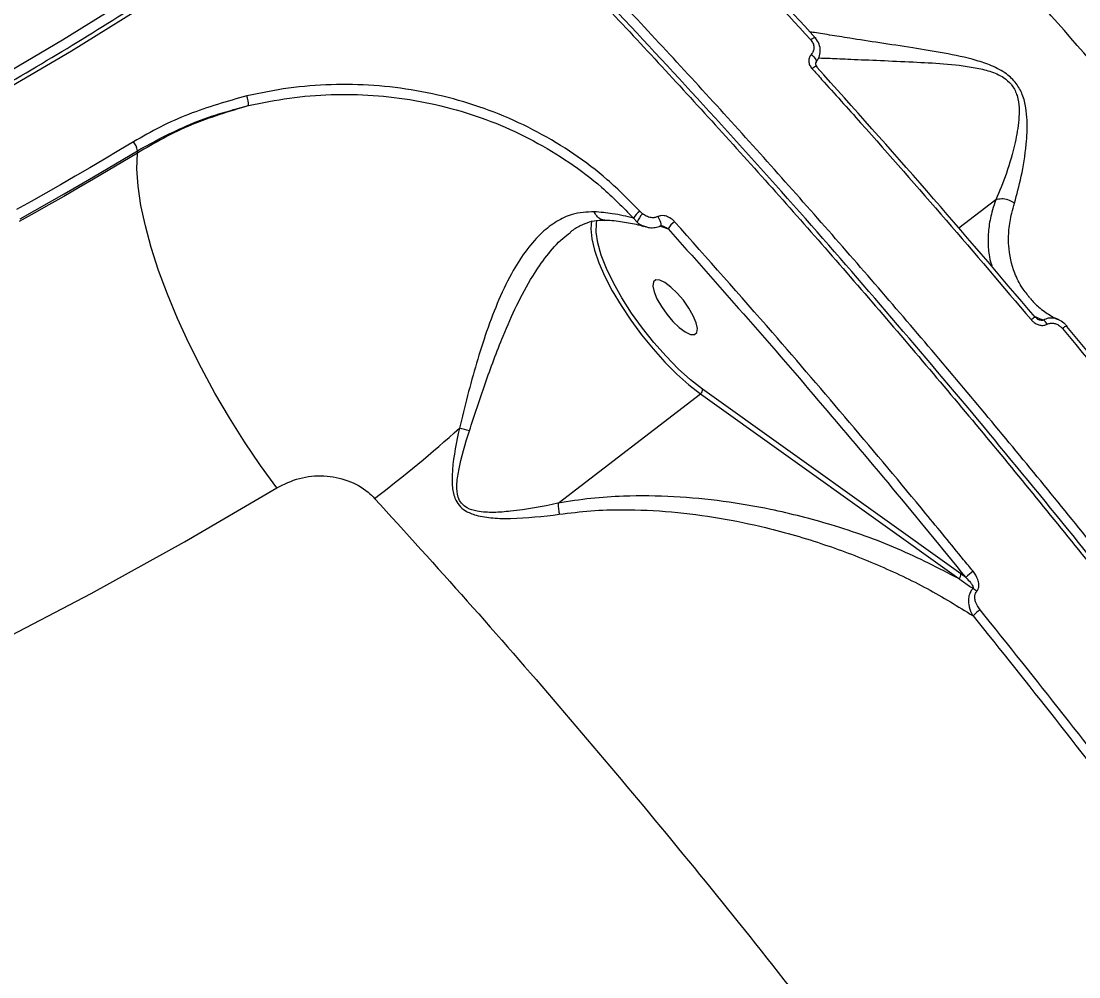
# Model space of a CAD drawing. Header units: millimetres. Extents: x -4335 to 4318, y -3792 to 3101.
# Drawn here: x 1968.5 to 2109.9, y 21.6 to 149.4 of the extents above; entities that cross this region are included whole.
import ezdxf

# ---------------------------------------------------------------- set-up
doc = ezdxf.new("R2010")
doc.units = ezdxf.units.MM
doc.layers.add('DIKOM_ОБЪЕКТ', color=7, linetype='Continuous')
doc.layers.add('DIKOM_РАЗМЕР_ОБЪЕКТА', color=7, linetype='Continuous')
doc.styles.add('style1', font='arial.ttf', dxfattribs={"width": 0.8})
doc.dimstyles.new('1-50', dxfattribs={"dimtxt": 300, "dimasz": 200, "dimexe": 100, "dimexo": 0, "dimgap": 100, "dimtad": 1, "dimtxsty": 'style1', "dimcen": 200, "dimclrd": 7, "dimclre": 7, "dimclrt": 7, "dimadec": 1, "dimazin": 2, "dimtfac": 1, "dimtmove": 0, "dimatfit": 2, "dimfxl": 0, "dimlwd": 25, "dimlwe": 18, "dimarcsym": 0})

# ---------------------------------------------------------------- blocks, each defined once
blk = doc.blocks.new('*D2')
at = {"layer": 'Defpoints', "color": 0, "transparency": 16777216}
for p in [(2711.72, 601.17), (-2007.01, 181.47), (-2007.01, -2298.93)]:
    blk.add_point(p, dxfattribs=at)
at = {"layer": 'DIKOM_РАЗМЕР_ОБЪЕКТА', "color": 7, "lineweight": 18, "transparency": 16777216}
for p, q in [((2711.72, 601.17), (2711.72, -2398.93)), ((-2007.01, 181.47), (-2007.01, -2398.93))]:
    blk.add_line(p, q, dxfattribs=at)
at = {"layer": 'DIKOM_РАЗМЕР_ОБЪЕКТА', "color": 7, "lineweight": 25, "transparency": 16777216}
blk.add_line((2511.72, -2298.93), (-1807.01, -2298.93), dxfattribs=at)
at = {"layer": 'DIKOM_РАЗМЕР_ОБЪЕКТА', "color": 7, "transparency": 16777216}
for points in [[(-1807.01, -2265.6), (-1807.01, -2332.27), (-2007.01, -2298.93)], [(2511.72, -2265.6), (2511.72, -2332.27), (2711.72, -2298.93)]]:
    blk.add_solid(points, dxfattribs=at)
at = {"layer": 'DIKOM_РАЗМЕР_ОБЪЕКТА', "color": 7, "transparency": 16777216, "insert": (-22.56, -2045.76), "char_height": 300, "attachment_point": 5, "style": 'style1'}
blk.add_mtext('4750', dxfattribs=at)

msp = doc.modelspace()

# ---------------------------------------------------------------- linework, layer by layer
at = {"layer": 'DIKOM_ОБЪЕКТ', "color": 7, "linetype": 'Continuous', "lineweight": 15}
for p, q in [((1984.067, 132.076), (1984.066, 131.752)), ((2098.778, 125.514), (2093.831, 121.716)), ((2050.358, 123.058), (2050.843, 122.527)), ((2051.573, 123.644), (2051.202, 123.986)), ((2045.414, 122.364), (2045.486, 122.704)), ((2052.042, 121.876), (2051.737, 121.974)), ((2053.973, 121.999), (2053.958, 121.989)), ((2053.994, 122.001), (2054.997, 121.622)), ((2040.289, 84.959), (2059.309, 99.563)), ((2059.309, 99.563), (2093.837, 74.857)), ((2094.096, 75.489), (2059.568, 100.194)), ((2094.785, 74.995), (2094.096, 75.489))]:
    msp.add_line(p, q, dxfattribs=at)
at = {"layer": 'DIKOM_ОБЪЕКТ', "color": 7, "linetype": 'Continuous', "lineweight": 15, "flags": 128}
for points in [[(2020.294, 178.421), (2009.042, 170.051), (1997.58, 161.994), (1985.917, 154.256), (1974.06, 146.843), (1962.017, 139.759), (1949.795, 133.008), (1937.403, 126.596), (1924.85, 120.526), (1912.142, 114.803), (1899.289, 109.429), (1886.298, 104.41), (1873.179, 99.747), (1859.94, 95.444), (1846.59, 91.504), (1833.137, 87.929), (1819.59, 84.722), (1805.958, 81.885), (1792.25, 79.42), (1778.475, 77.328), (1764.643, 75.611), (1750.761, 74.269)], [(1751.272, 72.64), (1765.196, 73.985), (1779.07, 75.708), (1792.887, 77.806), (1806.636, 80.279), (1820.309, 83.125), (1833.896, 86.341), (1847.39, 89.927), (1860.781, 93.878), (1874.06, 98.194), (1887.219, 102.871), (1900.248, 107.906), (1913.14, 113.296), (1925.886, 119.036), (1938.478, 125.124), (1950.907, 131.556), (1963.165, 138.327), (1975.245, 145.433), (1987.137, 152.868), (1998.836, 160.629), (2010.332, 168.71), (2021.618, 177.106)], [(2074.042, 146.913), (2074.181, 147.013), (2074.31, 147.097), (2074.428, 147.16), (2074.528, 147.201), (2074.608, 147.219), (2074.666, 147.212), (2074.698, 147.182), (2074.704, 147.128)], [(2074.126, 144.958), (2074.307, 144.796), (2074.47, 144.622), (2074.608, 144.444), (2074.712, 144.274), (2074.776, 144.121), (2074.795, 143.995), (2074.77, 143.903), (2074.756, 143.886)], [(2074.206, 143.062), (2074.35, 143.167), (2074.485, 143.253), (2074.606, 143.318), (2074.707, 143.357), (2074.786, 143.371), (2074.838, 143.358), (2074.848, 143.349)], [(2074.848, 143.349), (2074.862, 143.319), (2074.857, 143.255)], [(1983.545, 133.268), (1981.607, 132.104), (1979.663, 130.949), (1977.715, 129.802), (1975.763, 128.664), (1973.806, 127.534), (1971.844, 126.413), (1969.878, 125.3), (1967.907, 124.196)], [(1984.066, 131.752), (1982.11, 130.577), (1980.148, 129.412), (1978.183, 128.254), (1976.212, 127.106), (1974.237, 125.966), (1972.257, 124.834), (1970.273, 123.711), (1968.283, 122.597)], [(1968.394, 122.984), (1970.369, 124.091), (1972.34, 125.206), (1974.306, 126.33), (1976.268, 127.462), (1978.225, 128.603), (1980.177, 129.752), (1982.124, 130.91), (1984.067, 132.076)], [(2002.696, 86.998), (2000.516, 90.008), (1998.4, 93.141), (1996.369, 96.369), (1994.441, 99.663), (1992.632, 102.993), (1990.96, 106.327), (1989.44, 109.637), (1988.085, 112.89), (1986.909, 116.059), (1985.921, 119.114), (1985.132, 122.026), (1984.547, 124.771), (1984.172, 127.322), (1984.011, 129.656), (1984.066, 131.752)], [(2053.608, 123.258), (2053.749, 123.015), (2053.869, 122.76), (2053.959, 122.514), (2054.012, 122.298), (2054.023, 122.128), (2053.992, 122.019), (2053.973, 121.999)], [(2044.768, 122.713), (2044.762, 122.688), (2044.654, 121.611), (2044.782, 120.301), (2045.144, 118.786), (2045.731, 117.099), (2046.532, 115.277), (2047.529, 113.358), (2048.699, 111.385), (2050.018, 109.401), (2051.457, 107.447), (2052.985, 105.568), (2054.569, 103.804), (2056.174, 102.192), (2057.765, 100.768), (2059.309, 99.563)], [(2059.568, 100.194), (2057.987, 101.435), (2056.356, 102.909), (2054.714, 104.583), (2053.102, 106.415), (2051.558, 108.361), (2050.12, 110.374), (2048.822, 112.405), (2047.695, 114.406), (2046.768, 116.328), (2046.062, 118.125), (2045.594, 119.753), (2045.375, 121.173), (2045.412, 122.351), (2045.414, 122.364)], [(2058.5, 107.487), (2058.816, 107.754), (2058.897, 108.296), (2058.738, 109.068), (2058.352, 110.007), (2057.769, 111.039), (2057.037, 112.079), (2056.215, 113.042), (2055.369, 113.851), (2054.57, 114.441), (2053.88, 114.763), (2053.356, 114.792), (2053.04, 114.525), (2052.959, 113.983), (2053.118, 113.211), (2053.504, 112.271), (2054.087, 111.24), (2054.82, 110.2), (2055.641, 109.237), (2056.487, 108.427), (2057.286, 107.838), (2057.976, 107.515), (2058.5, 107.487)], [(2103.49, 109.49), (2103.633, 109.597), (2103.764, 109.687), (2103.878, 109.759), (2103.97, 109.808), (2104.038, 109.834), (2104.078, 109.835), (2104.085, 109.829)], [(2104.085, 109.829), (2104.089, 109.81), (2104.07, 109.762)], [(2108.297, 108.628), (2108.301, 108.618), (2108.291, 108.581)], [(1817.721, 15.52), (1831.644, 18.437), (1845.487, 21.7), (1859.243, 25.308), (1872.905, 29.257), (1886.464, 33.546), (1899.914, 38.173), (1913.247, 43.135), (1926.456, 48.429), (1939.533, 54.053), (1952.471, 60.002), (1965.263, 66.276), (1977.903, 72.868), (1990.383, 79.777), (2002.696, 86.998)]]:
    msp.add_lwpolyline(points, dxfattribs=at)
at = {"layer": 'DIKOM_ОБЪЕКТ', "color": 7, "linetype": 'Continuous', "lineweight": 15}
for centre, radius, start, end in [((1995.083, 138.097), 3.847, 0.05444, 19.95806), ((1981.969, 131.867), 2.109, 5.70086, 41.64101), ((2052.929, 121.568), 2.971, 125.53474, 149.90964), ((2054.218, 121.12), 3.656, 136.33092, 157.36652), ((2052.195, 123.622), 1.739, 219.01471, 253.57788), ((2057.444, 120.275), 2.793, 124.49365, 151.17057), ((2104.231, 108.079), 1.626, 29.23732, 56.04809), ((2108.502, 107.599), 1.049, 101.24419, 139.23449), ((2058.948, 100.08), 0.631, 304.9015, 10.40827), ((1912.319, 222.078), 171.261, 307.15899, 312.08081), ((2022.571, 75.303), 20.178, 73.1067, 77.04387), ((2093.476, 75.375), 0.631, 304.90144, 10.40833), ((2100.046, 69.978), 7.27, 126.2965, 136.35658), ((2094.551, 71.436), 2.415, 45.84902, 60.68717), ((2102.143, 63.39), 9.125, 126.73199, 134.55142)]:
    msp.add_arc(centre, radius, start, end, dxfattribs=at)
for points, knots in [([(2295.347, -332.233), (2295.84, -330.516), (2297.179, -325.857), (2298.649, -317.454), (2299.526, -306.808), (2299.521, -295.251), (2298.653, -282.855), (2296.918, -269.671), (2294.317, -255.736), (2290.835, -241.057), (2286.497, -225.674), (2281.321, -209.64), (2275.336, -193.031), (2268.566, -175.924), (2261.027, -158.367), (2252.714, -140.381), (2243.658, -122.005), (2233.893, -103.299), (2223.466, -84.35), (2212.424, -65.248), (2200.939, -46.284), (2189.045, -27.496), (2176.794, -8.913), (2164.075, 9.647), (2150.944, 28.105), (2137.457, 46.379), (2123.474, 64.646), (2108.996, 82.863), (2094.04, 100.99), (2078.836, 118.746), (2063.454, 136.051), (2047.965, 152.823), (2032.419, 169.004), (2016.839, 184.554), (2001.252, 199.462), (1985.706, 213.686), (1970.273, 227.164), (1955.031, 239.815), (1940.976, 250.897), (1932.121, 257.422), (1928.168, 260.334)], [0, 0, 0, 0, 0.0156522, 0.0424894, 0.0694113, 0.0963764, 0.1233415, 0.1502633, 0.1771006, 0.203938, 0.23086, 0.257825, 0.2847901, 0.311712, 0.3385494, 0.3653868, 0.3923086, 0.4192737, 0.4462386, 0.4731606, 0.499998, 0.5258462, 0.55177, 0.5777322, 0.6036945, 0.6296183, 0.6554665, 0.6823039, 0.7092259, 0.736191, 0.7631561, 0.7900781, 0.8169154, 0.8437529, 0.8706749, 0.89764, 0.9246051, 0.9515272, 0.9783645, 1, 1, 1, 1]), ([(2314.878, -245.91), (2314.868, -242.41), (2314.848, -235.399), (2313.803, -223.881), (2312.03, -211.679), (2309.465, -198.775), (2306.139, -185.249), (2302.049, -171.131), (2297.19, -156.435), (2291.584, -141.197), (2285.256, -125.468), (2278.236, -109.323), (2270.558, -92.835), (2262.237, -76.05), (2253.274, -58.989), (2243.697, -41.686), (2233.543, -24.199), (2222.863, -6.61), (2211.704, 10.999), (2200.091, 28.585), (2188.035, 46.115), (2175.565, 63.564), (2162.73, 80.87), (2149.59, 97.952), (2136.207, 114.733), (2122.61, 131.17), (2108.817, 147.229), (2094.857, 162.891), (2080.784, 178.099), (2066.665, 192.783), (2052.566, 206.881), (2039.574, 219.328), (2027.698, 230.294), (2020.536, 236.617), (2016.955, 239.778)], [0, 0, 0, 0, 0.0315564, 0.0632126, 0.0949195, 0.1266263, 0.1582827, 0.1898394, 0.2213972, 0.2530542, 0.2847621, 0.3164698, 0.3481272, 0.3796851, 0.4112651, 0.4429442, 0.4746741, 0.5064041, 0.5380836, 0.5696638, 0.6012951, 0.6330254, 0.6648064, 0.6965876, 0.7283184, 0.7599501, 0.7916593, 0.8234677, 0.8553269, 0.8871862, 0.9189953, 0.950705, 0.9753526, 1, 1, 1, 1]), ([(2027.127, 195.56), (2031.034, 191.719), (2038.848, 184.036), (2050.591, 172.02), (2062.338, 159.683), (2070.141, 151.17), (2074.042, 146.913)], [0, 0, 0, 0, 0.2490998, 0.4981996, 0.7490998, 1, 1, 1, 1]), ([(2074.704, 147.128), (2070.839, 151.346), (2063.11, 159.781), (2051.418, 172.066), (2039.673, 184.09), (2031.82, 191.813), (2027.894, 195.675)], [0, 0, 0, 0, 0.2491012, 0.4982003, 0.7491011, 1, 1, 1, 1]), ([(1750.955, 73.061), (1753.179, 73.254), (1759.633, 73.815), (1770.29, 74.983), (1782.905, 76.666), (1795.47, 78.666), (1807.977, 80.974), (1820.421, 83.593), (1832.793, 86.518), (1845.088, 89.751), (1857.298, 93.287), (1869.417, 97.126), (1881.439, 101.266), (1893.357, 105.703), (1905.163, 110.437), (1916.853, 115.463), (1928.419, 120.78), (1939.856, 126.385), (1951.157, 132.274), (1962.315, 138.444), (1973.325, 144.892), (1984.182, 151.615), (1994.878, 158.607), (2005.406, 165.87), (2014.098, 172.17), (2019.254, 176.083), (2021.008, 177.414)], [0, 0, 0, 0, 0.0228184, 0.0662181, 0.1096179, 0.1530183, 0.1964189, 0.2398195, 0.28322, 0.3266208, 0.3700211, 0.413422, 0.4568226, 0.5002232, 0.5436238, 0.5870243, 0.6304247, 0.6738252, 0.7172253, 0.7606257, 0.8040259, 0.847426, 0.890826, 0.9342257, 0.9776253, 1, 1, 1, 1]), ([(2021.618, 177.106), (2024.643, 174.076), (2032.79, 165.913), (2046.045, 152.112), (2061.317, 135.614), (2076.611, 118.445), (2091.873, 100.648), (2107.049, 82.269), (2121.805, 63.711), (2136.1, 45.044), (2149.903, 26.335), (2163.441, 7.281), (2176.653, -12.067), (2189.484, -31.646), (2201.652, -51.026), (2213.131, -70.144), (2223.91, -88.947), (2234.165, -107.74), (2243.836, -126.457), (2252.876, -145.028), (2261.084, -163.046), (2268.453, -180.46), (2274.992, -197.238), (2280.808, -213.651), (2285.849, -229.627), (2290.077, -245.096), (2293.4, -259.72), (2295.828, -273.467), (2297.39, -286.327), (2298.112, -298.51), (2297.954, -309.944), (2296.893, -320.565), (2295.046, -329.75), (2292.524, -337.576), (2290.124, -343.228), (2288.282, -346.134), (2287.675, -347.092)], [0, 0, 0, 0, 0.0177775, 0.0478939, 0.0780336, 0.10815, 0.1391411, 0.1701576, 0.2011488, 0.2312651, 0.2614047, 0.2915211, 0.3225123, 0.3535287, 0.38452, 0.4146364, 0.4447758, 0.4748923, 0.5058834, 0.5368999, 0.567891, 0.5980074, 0.628147, 0.6582634, 0.6892545, 0.720271, 0.7512621, 0.7813784, 0.811518, 0.8416345, 0.8726254, 0.9036418, 0.934633, 0.9608449, 0.9870873, 1, 1, 1, 1]), ([(2151.371, 25.241), (2151.272, 25.382), (2146.595, 31.984), (2136.952, 44.9), (2123.445, 62.614), (2110.617, 78.795), (2098.614, 93.502), (2086.45, 107.961), (2074.012, 122.304), (2061.316, 136.494), (2048.381, 150.482), (2035.387, 164.113), (2026.705, 172.837), (2022.366, 177.197)], [0, 0, 0, 0, 0.0025549, 0.120114, 0.2375771, 0.3311869, 0.424893, 0.5185996, 0.6122089, 0.7091032, 0.8061047, 0.9031059, 1, 1, 1, 1]), ([(2101.276, 125.067), (2101.592, 126.217), (2102.231, 128.545), (2102.85, 132.389), (2103.03, 135.567), (2102.841, 137.826), (2102.429, 139.523), (2101.577, 141.123), (2100.138, 142.503), (2098.246, 143.481), (2095.418, 144.42), (2091.826, 145.157), (2087.481, 145.862), (2083.201, 146.503), (2079.458, 147.083), (2076.495, 147.556), (2074.722, 147.85), (2074.082, 147.925), (2073.955, 147.94)], [0, 0, 0, 0, 0.100821, 0.2039451, 0.2727612, 0.3076672, 0.3433986, 0.375025, 0.4069663, 0.4467867, 0.4850364, 0.5655993, 0.6480125, 0.7394928, 0.8328262, 0.9061122, 0.9812225, 1, 1, 1, 1]), ([(2074.701, 143.851), (2074.872, 144.073), (2075.225, 144.533), (2075.38, 145.424), (2075.235, 146.35), (2074.88, 146.869), (2074.704, 147.128)], [0, 0, 0, 0, 0.2379892, 0.4906762, 0.7462832, 1, 1, 1, 1]), ([(2074.042, 146.913), (2074.158, 146.759), (2074.388, 146.451), (2074.502, 145.903), (2074.433, 145.37), (2074.226, 145.092), (2074.126, 144.958)], [0, 0, 0, 0, 0.2583513, 0.5167528, 0.767789, 1, 1, 1, 1]), ([(2074.126, 144.958), (2074.029, 144.827), (2073.828, 144.558), (2073.759, 144.043), (2073.869, 143.511), (2074.094, 143.212), (2074.206, 143.062)], [0, 0, 0, 0, 0.2338471, 0.4824985, 0.7413362, 1, 1, 1, 1]), ([(2075.108, 144.477), (2075.596, 144.464), (2076.814, 144.43), (2079.589, 144.297), (2083.294, 144.148), (2087.51, 143.948), (2091.766, 143.751), (2095.248, 143.372), (2097.98, 142.755), (2099.679, 142.048), (2100.607, 141.241), (2101.237, 140.43), (2101.727, 139.356), (2101.94, 137.796), (2101.85, 135.67), (2101.297, 132.644), (2100.232, 128.975), (2099.265, 126.594), (2098.788, 125.521), (2098.788, 125.52)], [0, 0, 0, 0, 0.0527195, 0.131723, 0.2305878, 0.3295319, 0.4156158, 0.5014548, 0.5402824, 0.5790949, 0.6045122, 0.6091868, 0.6392743, 0.67471, 0.710385, 0.782424, 0.8911601, 0.9998911, 1, 1, 1, 1]), ([(2074.206, 143.062), (2074.641, 142.58), (2076.817, 140.173), (2082.818, 133.471), (2092.18, 122.825), (2099.718, 113.938), (2103.49, 109.49)], [0, 0, 0, 0, 0.0441423, 0.2207141, 0.6100119, 1, 1, 1, 1]), ([(2074.76, 143.884), (2074.742, 143.863), (2074.691, 143.804), (2074.681, 143.685), (2074.726, 143.5), (2074.816, 143.395), (2074.854, 143.352)], [0, 0, 0, 0, 0.1910855, 0.525744, 0.8030181, 1, 1, 1, 1]), ([(2104.07, 109.762), (2099.249, 115.441), (2089.594, 126.815), (2079.774, 137.77), (2074.857, 143.255)], [0, 0, 0, 0, 0.4992722, 1, 1, 1, 1]), ([(2051.202, 123.986), (2049.792, 125.428), (2047.08, 128.201), (2042.448, 131.698), (2037.604, 134.639), (2032.435, 137.053), (2027.008, 138.902), (2021.399, 140.182), (2015.687, 140.888), (2009.948, 140.985), (2004.241, 140.551), (2000.544, 139.79), (1998.699, 139.41)], [0, 0, 0, 0, 0.1070827, 0.2059726, 0.3051828, 0.4040773, 0.5033357, 0.6029166, 0.7021795, 0.8013466, 0.9008327, 1, 1, 1, 1]), ([(1998.699, 139.41), (1996.063, 138.665), (1992.07, 137.537), (1987.095, 135.29), (1984.728, 133.942), (1983.545, 133.268)], [0, 0, 0, 0, 0.4927673, 0.7463832, 1, 1, 1, 1]), ([(1998.93, 138.1), (2000.738, 138.474), (2004.361, 139.224), (2009.955, 139.656), (2015.579, 139.568), (2021.176, 138.884), (2026.67, 137.636), (2031.986, 135.833), (2037.048, 133.475), (2041.79, 130.6), (2046.325, 127.181), (2048.978, 124.468), (2050.358, 123.058)], [0, 0, 0, 0, 0.0992795, 0.1988748, 0.2981543, 0.3974227, 0.4970075, 0.5962731, 0.6950893, 0.7942224, 0.893033, 1, 1, 1, 1]), ([(1998.93, 138.1), (1996.344, 137.32), (1992.428, 136.137), (1987.549, 133.824), (1985.227, 132.443), (1984.066, 131.752)], [0, 0, 0, 0, 0.4927778, 0.7463886, 1, 1, 1, 1]), ([(1984.067, 132.076), (1986.359, 133.321), (1989.83, 135.207), (1994.917, 137.047), (1997.592, 137.749), (1998.93, 138.1)], [0, 0, 0, 0, 0.4928109, 0.7464025, 1, 1, 1, 1]), ([(2098.778, 125.514), (2098.624, 125.058), (2098.212, 123.837), (2097.826, 121.943), (2097.693, 119.857), (2097.835, 118.03), (2098.158, 116.963), (2098.298, 116.501)], [0, 0, 0, 0, 0.1352626, 0.3622083, 0.5891843, 0.8224861, 1, 1, 1, 1]), ([(2098.788, 125.52), (2098.787, 125.52), (2098.784, 125.519), (2098.781, 125.517), (2098.779, 125.515), (2098.778, 125.514)], [0, 0, 0, 0, 0.2952915, 0.699113, 1, 1, 1, 1]), ([(2101.276, 125.067), (2101.235, 125.095), (2100.971, 125.278), (2100.409, 125.532), (2099.569, 125.677), (2099.048, 125.573), (2098.788, 125.52)], [0, 0, 0, 0, 0.0562472, 0.3685614, 0.68427, 1, 1, 1, 1]), ([(2103.347, 112.41), (2102.995, 112.836), (2102.158, 113.847), (2101.05, 116.115), (2100.446, 118.735), (2100.494, 121.496), (2100.789, 123.399), (2101.145, 124.619), (2101.276, 125.067)], [0, 0, 0, 0, 0.1309971, 0.3112697, 0.6075692, 0.7596498, 0.9117161, 1, 1, 1, 1]), ([(2045.112, 123.91), (2044.115, 123.865), (2042.366, 123.787), (2040.067, 122.673), (2038.025, 121.125), (2036.08, 118.92), (2034.135, 115.918), (2032.34, 112.227), (2030.739, 108.023), (2029.369, 103.685), (2028.168, 99.332), (2027.452, 96.421), (2027.095, 94.968)], [0, 0, 0, 0, 0.1044923, 0.1833856, 0.2623406, 0.3558386, 0.4494202, 0.5631942, 0.6770804, 0.7845061, 0.892406, 1, 1, 1, 1]), ([(2050.358, 123.058), (2049.443, 123.281), (2047.817, 123.679), (2045.936, 123.84), (2045.112, 123.91)], [0, 0, 0, 0, 0.5623984, 1, 1, 1, 1]), ([(2046.554, 122.774), (2046.355, 122.807), (2045.953, 122.874), (2045.48, 123.281), (2045.224, 123.667), (2045.129, 123.873), (2045.112, 123.91)], [0, 0, 0, 0, 0.3423948, 0.6906069, 0.944788, 1, 1, 1, 1]), ([(2053.608, 123.258), (2053.468, 123.205), (2053.189, 123.098), (2052.648, 123.123), (2052.085, 123.296), (2051.736, 123.534), (2051.573, 123.644)], [0, 0, 0, 0, 0.2096536, 0.418171, 0.7298581, 1, 1, 1, 1]), ([(2055.862, 122.577), (2055.815, 122.628), (2055.586, 122.87), (2055.129, 123.192), (2054.526, 123.39), (2054.012, 123.413), (2053.743, 123.31), (2053.608, 123.258)], [0, 0, 0, 0, 0.0843413, 0.4026635, 0.6518396, 0.8255162, 1, 1, 1, 1]), ([(2046.544, 122.716), (2046.284, 122.733), (2045.559, 122.781), (2044.466, 122.561), (2043.223, 122.049), (2042.371, 121.574), (2041.938, 121.192), (2041.919, 121.176)], [0, 0, 0, 0, 0.1587115, 0.4429005, 0.7064946, 0.9873406, 1, 1, 1, 1]), ([(2051.703, 121.946), (2051.63, 121.968), (2050.945, 122.177), (2049.471, 122.464), (2047.796, 122.71), (2046.736, 122.746), (2046.507, 122.754)], [0, 0, 0, 0, 0.0499237, 0.4674008, 0.8848696, 1, 1, 1, 1]), ([(2050.843, 122.527), (2051.063, 122.348), (2051.424, 122.053), (2051.863, 121.945), (2052.034, 121.902)], [0, 0, 0, 0, 0.6093358, 1, 1, 1, 1]), ([(2053.959, 121.991), (2053.956, 121.989), (2053.755, 121.848), (2053.245, 121.74), (2052.582, 121.708), (2052.183, 121.836), (2052.029, 121.885)], [0, 0, 0, 0, 0.0060029, 0.3751224, 0.758077, 1, 1, 1, 1]), ([(2054.404, 121.949), (2054.4, 121.951), (2054.334, 121.988), (2054.213, 122.007), (2054.076, 122.016), (2054.005, 122.006), (2053.964, 121.992), (2053.952, 121.985), (2053.948, 121.982), (2053.945, 121.98)], [0, 0, 0, 0, 0.0216831, 0.3676093, 0.5634638, 0.6844368, 0.7716162, 0.868833, 1, 1, 1, 1]), ([(2054.402, 121.944), (2054.438, 121.933), (2054.627, 121.872), (2054.817, 121.751), (2054.966, 121.645), (2054.997, 121.622)], [0, 0, 0, 0, 0.1587215, 0.8204676, 1, 1, 1, 1]), ([(2054.997, 121.622), (2058.352, 117.856), (2065.06, 110.323), (2075.047, 98.744), (2084.975, 86.987), (2091.515, 78.992), (2094.785, 74.995)], [0, 0, 0, 0, 0.249315, 0.498629, 0.7493147, 1, 1, 1, 1]), ([(2095.742, 75.837), (2095.323, 76.353), (2093.227, 78.93), (2087.752, 85.606), (2079.255, 95.77), (2068.073, 108.835), (2060.233, 117.659), (2055.862, 122.577)], [0, 0, 0, 0, 0.0321574, 0.1607924, 0.4182838, 0.6757752, 1, 1, 1, 1]), ([(2028.434, 94.611), (2029.123, 96.712), (2030.517, 100.97), (2032.618, 106.663), (2034.747, 111.488), (2036.694, 115.112), (2038.763, 118.089), (2040.462, 120.051), (2041.595, 120.882), (2041.939, 121.135)], [0, 0, 0, 0, 0.2071653, 0.4196677, 0.5641741, 0.7119392, 0.8284854, 0.9479204, 1, 1, 1, 1]), ([(2103.385, 112.357), (2103.553, 112.146), (2104.062, 111.505), (2105.235, 110.592), (2106.368, 109.831), (2107.134, 109.503), (2107.258, 109.45)], [0, 0, 0, 0, 0.1866004, 0.5650825, 0.9294385, 1, 1, 1, 1]), ([(2103.49, 109.49), (2103.592, 109.382), (2103.827, 109.131), (2104.274, 108.861), (2104.768, 108.714), (2105.243, 108.702), (2105.514, 108.816), (2105.65, 108.873)], [0, 0, 0, 0, 0.1825194, 0.4237922, 0.6274342, 0.8134029, 1, 1, 1, 1]), ([(2105.139, 109.428), (2105.06, 109.459), (2104.663, 109.614), (2104.271, 109.77), (2103.956, 109.895)], [0, 0, 0, 0, 0.197191, 1, 1, 1, 1]), ([(2104.097, 109.838), (2104.137, 109.786), (2104.247, 109.645), (2104.43, 109.518), (2104.564, 109.478), (2104.586, 109.472)], [0, 0, 0, 0, 0.3222728, 0.8859799, 1, 1, 1, 1]), ([(2105.139, 109.428), (2105.108, 109.417), (2105.054, 109.397), (2104.927, 109.386), (2104.766, 109.404), (2104.646, 109.447), (2104.586, 109.469)], [0, 0, 0, 0, 0.1653456, 0.2868705, 0.6404299, 1, 1, 1, 1]), ([(2107.249, 109.436), (2107.222, 109.455), (2106.992, 109.607), (2106.483, 109.702), (2105.778, 109.712), (2105.354, 109.524), (2105.139, 109.428)], [0, 0, 0, 0, 0.044417, 0.3674452, 0.6796171, 1, 1, 1, 1]), ([(2105.65, 108.873), (2105.781, 108.929), (2106.042, 109.041), (2106.498, 109.029), (2106.967, 108.886), (2107.387, 108.627), (2107.61, 108.388), (2107.707, 108.284)], [0, 0, 0, 0, 0.188894, 0.3774064, 0.5791417, 0.8164451, 1, 1, 1, 1]), ([(2107.236, 109.447), (2107.261, 109.438), (2107.56, 109.339), (2107.938, 109.05), (2108.191, 108.713), (2108.271, 108.607)], [0, 0, 0, 0, 0.05811, 0.7026432, 1, 1, 1, 1]), ([(2107.707, 108.284), (2112.379, 102.64), (2121.724, 91.352), (2135.489, 73.962), (2149.061, 56.289), (2157.86, 44.294), (2162.259, 38.297)], [0, 0, 0, 0, 0.2485968, 0.4971931, 0.7485967, 1, 1, 1, 1]), ([(2162.718, 38.747), (2158.378, 44.664), (2149.699, 56.499), (2136.213, 74.072), (2122.433, 91.494), (2113.005, 102.885), (2108.291, 108.581)], [0, 0, 0, 0, 0.2485969, 0.4971934, 0.7485969, 1, 1, 1, 1]), ([(2027.095, 94.968), (2026.711, 93.121), (2026.18, 90.566), (2026.077, 87.432), (2026.358, 85.795), (2027.006, 84.64), (2027.977, 83.815), (2029.553, 83.214), (2031.611, 82.917), (2035.35, 82.863), (2038.276, 83.208), (2040.435, 83.462)], [0, 0, 0, 0, 0.2311127, 0.3196667, 0.3914019, 0.4366922, 0.48222, 0.5456594, 0.6397115, 0.7342273, 1, 1, 1, 1]), ([(2040.283, 84.95), (2040.28, 84.949), (2038.189, 84.474), (2035.327, 83.967), (2031.696, 83.667), (2029.732, 83.762), (2028.226, 84.18), (2027.333, 84.885), (2026.81, 85.945), (2026.714, 87.469), (2027.131, 90.44), (2027.885, 92.853), (2028.434, 94.611)], [0, 0, 0, 0, 0.0003126, 0.2742177, 0.369138, 0.4635415, 0.5235467, 0.5648659, 0.6061828, 0.674724, 0.7630168, 1, 1, 1, 1]), ([(2002.696, 86.998), (2003.679, 87.481), (2005.622, 88.435), (2008.976, 88.748), (2012.203, 88.13), (2014.48, 86.876), (2015.487, 85.868), (2015.766, 85.589)], [0, 0, 0, 0, 0.2385275, 0.471341, 0.6968043, 0.9159925, 1, 1, 1, 1]), ([(2015.766, 85.589), (2019.899, 81.038), (2028.171, 71.931), (2040.419, 57.857), (2052.512, 43.525), (2064.57, 28.743), (2076.559, 13.536), (2088.443, -2.072), (2100.029, -17.831), (2111.658, -34.224), (2123.264, -51.238), (2134.775, -68.841), (2145.797, -86.441), (2156.281, -103.957), (2166.176, -121.305), (2175.436, -138.41), (2184.035, -155.239), (2191.974, -171.769), (2199.245, -187.969), (2205.814, -203.764), (2211.65, -219.079), (2216.723, -233.849), (2221.013, -248.039), (2224.53, -261.637), (2227.272, -274.618), (2229.23, -286.922), (2230.393, -298.491), (2230.754, -309.479), (2230.253, -319.803), (2228.856, -329.396), (2226.577, -338.052), (2223.392, -345.702), (2219.395, -352.422), (2216.008, -356.018), (2214.315, -357.815)], [0, 0, 0, 0, 0.0277665, 0.0555662, 0.0833659, 0.1111323, 0.1400374, 0.1689801, 0.1979227, 0.2268277, 0.2586374, 0.2905482, 0.3225101, 0.3544719, 0.3863819, 0.4181912, 0.4498954, 0.4817, 0.5135556, 0.5454111, 0.5772152, 0.6089191, 0.6405474, 0.672276, 0.7040551, 0.7358343, 0.7675628, 0.7991909, 0.8325939, 0.8660266, 0.8994295, 0.9329431, 0.9664864, 1, 1, 1, 1]), ([(2040.289, 84.959), (2040.288, 84.958), (2040.285, 84.956), (2040.283, 84.953), (2040.283, 84.951), (2040.283, 84.95)], [0, 0, 0, 0, 0.3893922, 0.7864323, 1, 1, 1, 1]), ([(2040.283, 84.95), (2040.294, 84.731), (2040.314, 84.328), (2040.385, 83.781), (2040.428, 83.506), (2040.435, 83.462)], [0, 0, 0, 0, 0.4995309, 0.9205734, 1, 1, 1, 1]), ([(2093.837, 74.857), (2091.165, 76.238), (2085.82, 79), (2077.311, 82.02), (2069.437, 84.048), (2062.387, 85.264), (2055.821, 85.904), (2049.873, 85.967), (2044.674, 85.645), (2041.751, 85.188), (2040.289, 84.959)], [0, 0, 0, 0, 0.1801419, 0.3602689, 0.5134824, 0.6278151, 0.7423225, 0.856428, 0.928234, 1, 1, 1, 1]), ([(2040.435, 83.462), (2041.851, 83.638), (2044.684, 83.992), (2049.728, 84.133), (2055.504, 83.872), (2061.888, 83.023), (2068.748, 81.595), (2075.838, 79.538), (2083.03, 76.775), (2089.693, 73.618), (2093.726, 71.134), (2095.741, 69.892)], [0, 0, 0, 0, 0.0661313, 0.1323028, 0.238336, 0.3447299, 0.4509748, 0.5939547, 0.7292229, 0.8647224, 1, 1, 1, 1]), ([(2094.785, 74.995), (2095.001, 74.782), (2095.32, 74.467), (2095.625, 74.031), (2095.742, 73.781), (2095.771, 73.621), (2095.741, 73.558), (2095.733, 73.542)], [0, 0, 0, 0, 0.4938798, 0.7308293, 0.885454, 0.9700782, 1, 1, 1, 1]), ([(2096.233, 73.169), (2096.267, 73.208), (2096.377, 73.336), (2096.503, 73.649), (2096.532, 74.15), (2096.353, 74.944), (2095.985, 75.483), (2095.742, 75.837)], [0, 0, 0, 0, 0.0555228, 0.1783962, 0.3495135, 0.5728829, 1, 1, 1, 1]), ([(2093.837, 74.857), (2094.047, 74.712), (2094.68, 74.277), (2095.311, 73.836), (2095.733, 73.542)], [0, 0, 0, 0, 0.3320479, 1, 1, 1, 1]), ([(2095.733, 73.542), (2095.679, 73.483), (2095.504, 73.293), (2095.261, 72.854), (2095.096, 72.172), (2095.134, 71.248), (2095.396, 70.461), (2095.672, 70.007), (2095.741, 69.892)], [0, 0, 0, 0, 0.0635355, 0.2059277, 0.3867499, 0.5938369, 0.8977347, 1, 1, 1, 1]), ([(2096.685, 70.703), (2096.454, 71.04), (2096.113, 71.537), (2095.95, 72.27), (2095.977, 72.724), (2096.098, 73.014), (2096.202, 73.133), (2096.233, 73.169)], [0, 0, 0, 0, 0.4385617, 0.6486843, 0.8192401, 0.9451816, 1, 1, 1, 1]), ([(2139.846, 14.106), (2136.38, 18.88), (2129.449, 28.428), (2118.743, 42.64), (2107.841, 56.766), (2100.404, 66.057), (2096.685, 70.703)], [0, 0, 0, 0, 0.2490995, 0.4981994, 0.7491006, 1, 1, 1, 1]), ([(2095.741, 69.892), (2099.425, 65.29), (2106.793, 56.086), (2117.647, 42.027), (2128.357, 27.813), (2135.324, 18.218), (2138.807, 13.42)], [0, 0, 0, 0, 0.2490991, 0.4981996, 0.7490996, 1, 1, 1, 1])]:
    msp.add_open_spline(points, degree=3, knots=knots, dxfattribs=at)

# ---------------------------------------------------------------- dimensions: what is measured, and where the dimension line sits
at = {"layer": 'DIKOM_РАЗМЕР_ОБЪЕКТА'}
dim = msp.add_linear_dim(base=(-2007.007, -2298.934), p1=(2711.721, 601.173), p2=(-2007.007, 181.474), text='4750', dimstyle='1-50', dxfattribs=at)
dim.commit()
dim.dimension.update_dxf_attribs({"geometry": '*D2', "text_midpoint": (-22.564, -2298.934), "dimtype": 160})

doc.saveas('drawing.dxf')
